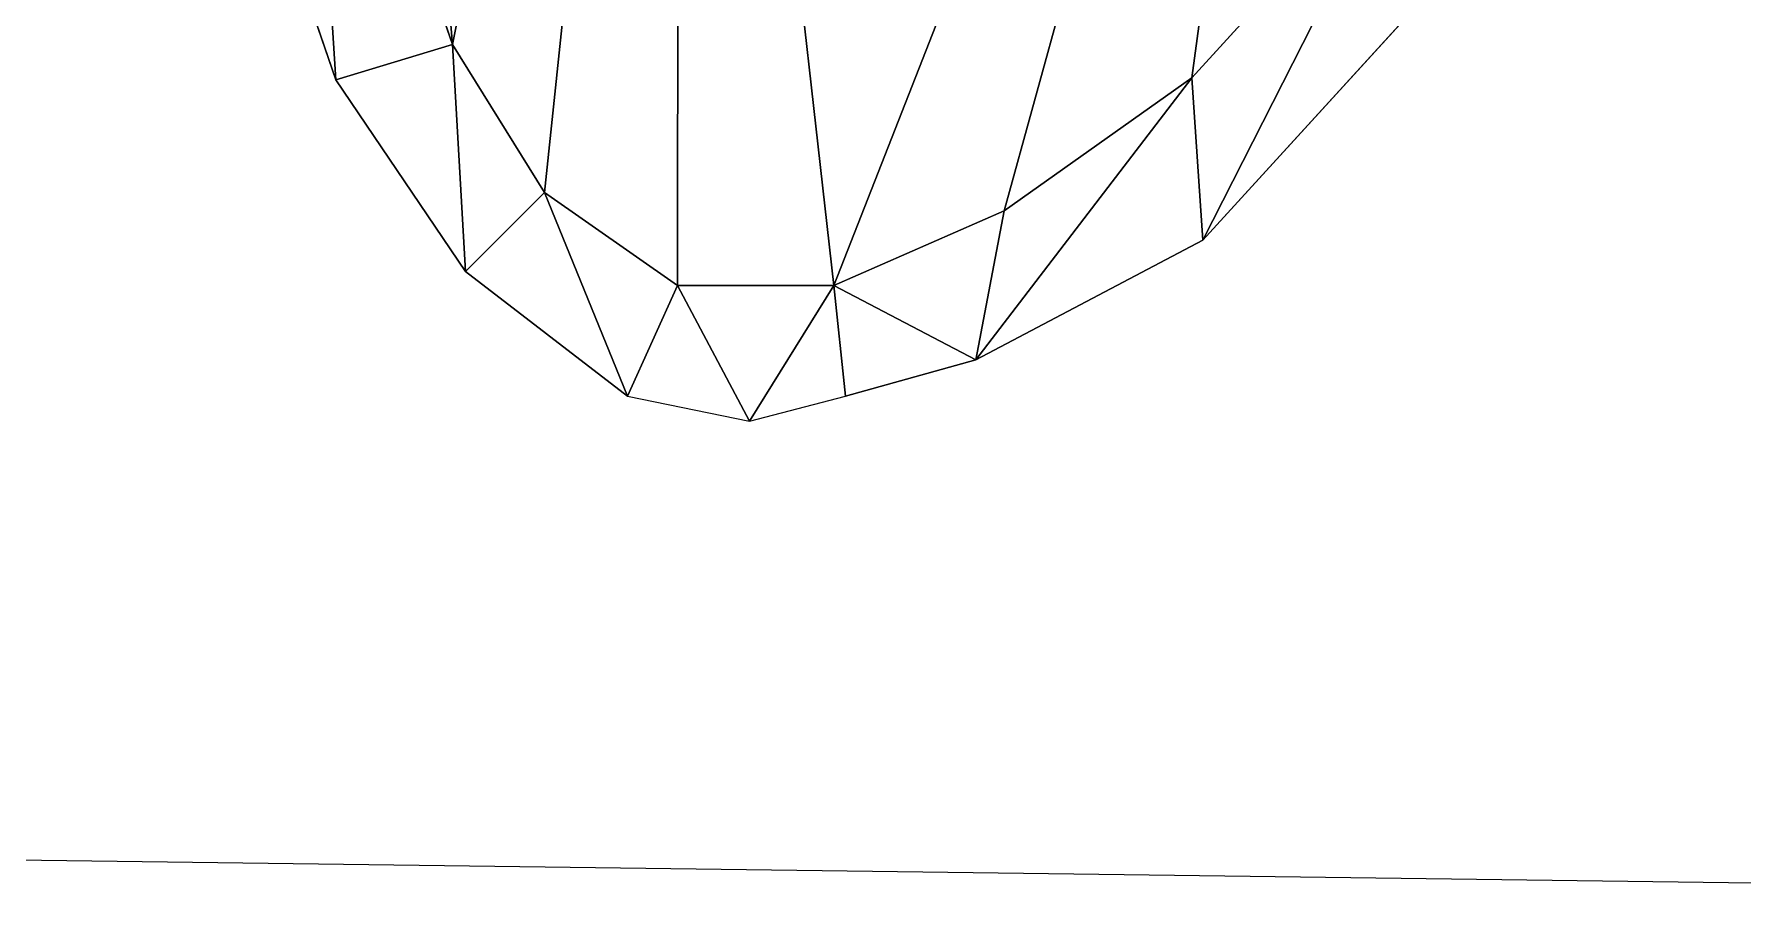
# Model space of a CAD drawing. Header units: inches. Extents: x -9483 to 9461, y -6412 to 6479.
# Drawn here: x -4158 to 2968, y -6412 to -2790 of the extents above; entities that cross this region are included whole.
import ezdxf

# ---------------------------------------------------------------- set-up
doc = ezdxf.new("R2010")
doc.units = ezdxf.units.IN
doc.header["$MEASUREMENT"] = 0
doc.layers.get('0').update_dxf_attribs({"true_color": 0xff5454})
doc.layers.add('Google_Earth_Snapshot', color=7, linetype='Continuous', true_color=0x664400)

# ---------------------------------------------------------------- blocks, each defined once
blk = doc.blocks.new('Group_3')
at = {"color": 251, "true_color": 0x505050}
mesh = blk.add_polyface(dxfattribs=at)
corners = [(9311.1, -6412.4), (-9398.1, 6479.4), (-9483, -6164.2), (9461.4, 6154.8)]
mesh.append_faces([[corners[k] for k in face] for face in [(0, 1, 2), (1, 0, 3)]], dxfattribs={"vtx0": -1, "color": 251})

msp = doc.modelspace()

# ---------------------------------------------------------------- linework, layer by layer
for p, q in [((-2413.6, -2832.8, 125.7), (-3022.6, -1055.2, 125.7)), ((-2899.9, -2981.4), (-3534.9, -1128.3)), ((1550.2, -2007.2, 125.7), (669.9, -2971.7, 125.7)), ((1897.7, -2353.8), (715.2, -3649.3)), ((-2899.9, -2981.4), (-2413.6, -2832.8, 125.7)), ((-2030.3, -3450.8, 125.7), (-2413.6, -2832.8, 125.7)), ((-2413.6, -2832.8, 125.7), (-2359.7, -3780)), ((-2359.7, -3780), (-2899.9, -2981.4)), ((669.9, -2971.7, 125.7), (-112.1, -3526.4, 125.7)), ((715.2, -3649.3), (669.9, -2971.7, 125.7)), ((-2359.7, -3780), (-2030.3, -3450.8, 125.7)), ((-1474.8, -3838.7, 125.7), (-2030.3, -3450.8, 125.7)), ((-1683, -4299.1), (-2030.3, -3450.8, 125.7)), ((-112.1, -3526.4, 125.7), (-822.5, -3838.7, 125.7)), ((-230.9, -4148.5), (-112.1, -3526.4, 125.7)), ((715.2, -3649.3), (-230.9, -4148.5)), ((-1683, -4299.1), (-2359.7, -3780)), ((-1683, -4299.1), (-1474.8, -3838.7, 125.7)), ((-822.5, -3838.7, 125.7), (-1474.8, -3838.7, 125.7)), ((-1474.8, -3838.7, 125.7), (-1175.3, -4403.4)), ((-822.5, -3838.7, 125.7), (-1175.3, -4403.4)), ((-774.9, -4299.1), (-822.5, -3838.7, 125.7)), ((-230.9, -4148.5), (-822.5, -3838.7, 125.7)), ((-230.9, -4148.5), (-774.9, -4299.1)), ((-1683, -4299.1), (-1175.3, -4403.4)), ((-1175.3, -4403.4), (-774.9, -4299.1))]:
    msp.add_line(p, q)
at = {"color": 7, "true_color": 0xf4eeec}
msp.add_line((669.9, -2971.7, 125.7), (-230.9, -4148.5), dxfattribs=at)

# ---------------------------------------------------------------- block references
at = {"layer": 'Google_Earth_Snapshot'}
msp.add_blockref('Group_3', (0, 0), dxfattribs=at)

# ---------------------------------------------------------------- meshes
at = {"color": 97, "true_color": 0x446538}
mesh = msp.add_polyface(dxfattribs=at)
corners = [(-3022.6, -1055.2, 125.7), (-3578.3, 1091.5, 125.7), (-3578.3, 566.5, 125.7), (-3321.9, 1608.6, 125.7), (-2812.5, 1883.9, 125.7), (-2413.6, -2832.8, 125.7), (-1469.2, 1883.9, 125.7), (-2030.3, -3450.8, 125.7), (-1474.8, -3838.7, 125.7), (-822.5, -3838.7, 125.7), (1278.7, 1519.6, 125.7), (-112.1, -3526.4, 125.7), (669.9, -2971.7, 125.7), (1550.2, -2007.2, 125.7), (1672.1, 1274.2, 125.7), (1990.6, -1165.2, 125.7), (2065.4, 1028.8, 125.7), (2372.2, 114.1, 125.7), (2328.8, 576.1, 125.7)]
mesh.append_faces([[corners[k] for k in face] for face in [(0, 1, 2), (16, 17, 18)]], dxfattribs={"vtx0": -1, "color": 97})
mesh.append_faces([[corners[k] for k in face] for face in [(1, 0, 3), (3, 0, 4), (4, 5, 6), (6, 9, 10), (10, 13, 14), (14, 15, 16)]], dxfattribs={"vtx0": -1, "vtx1": -1, "color": 97})
mesh.append_faces([[corners[k] for k in face] for face in [(4, 0, 5), (6, 5, 7), (6, 7, 8), (6, 8, 9), (10, 9, 11), (10, 11, 12), (10, 12, 13), (14, 13, 15), (16, 15, 17)]], dxfattribs={"vtx0": -1, "vtx2": -1, "color": 97})
at = {"color": 7, "true_color": 0xf4eeec}
mesh = msp.add_polyface(dxfattribs=at)
corners = [(-2899.9, -2981.4), (-3022.6, -1055.2, 125.7), (-3534.9, -1128.3), (-2413.6, -2832.8, 125.7)]
mesh.append_faces([[corners[k] for k in face] for face in [(0, 1, 2), (1, 0, 3)]], dxfattribs={"vtx0": -1, "color": 7})
mesh = msp.add_polyface(dxfattribs=at)
corners = [(715.2, -3649.3), (1550.2, -2007.2, 125.7), (669.9, -2971.7, 125.7), (1897.7, -2353.8)]
mesh.append_faces([[corners[k] for k in face] for face in [(0, 1, 2), (1, 0, 3)]], dxfattribs={"vtx0": -1, "color": 7})
mesh = msp.add_polyface(dxfattribs=at)
corners = [(-2359.7, -3780), (-2413.6, -2832.8, 125.7), (-2899.9, -2981.4)]
mesh.append_faces([[corners[k] for k in face] for face in [(0, 1, 2)]], dxfattribs={"color": 7})
mesh = msp.add_polyface(dxfattribs=at)
corners = [(-2030.3, -3450.8, 125.7), (-2413.6, -2832.8, 125.7), (-2359.7, -3780)]
mesh.append_faces([[corners[k] for k in face] for face in [(0, 1, 2)]], dxfattribs={"color": 7})
mesh = msp.add_polyface(dxfattribs=at)
corners = [(715.2, -3649.3), (669.9, -2971.7, 125.7), (-230.9, -4148.5)]
mesh.append_faces([[corners[k] for k in face] for face in [(0, 1, 2)]], dxfattribs={"color": 7})
mesh = msp.add_polyface(dxfattribs=at)
corners = [(669.9, -2971.7, 125.7), (-112.1, -3526.4, 125.7), (-230.9, -4148.5)]
mesh.append_faces([[corners[k] for k in face] for face in [(0, 1, 2)]], dxfattribs={"color": 7})
mesh = msp.add_polyface(dxfattribs=at)
corners = [(-1683, -4299.1), (-2030.3, -3450.8, 125.7), (-2359.7, -3780)]
mesh.append_faces([[corners[k] for k in face] for face in [(0, 1, 2)]], dxfattribs={"color": 7})
mesh = msp.add_polyface(dxfattribs=at)
corners = [(-1474.8, -3838.7, 125.7), (-2030.3, -3450.8, 125.7), (-1683, -4299.1)]
mesh.append_faces([[corners[k] for k in face] for face in [(0, 1, 2)]], dxfattribs={"color": 7})
mesh = msp.add_polyface(dxfattribs=at)
corners = [(-112.1, -3526.4, 125.7), (-822.5, -3838.7, 125.7), (-230.9, -4148.5)]
mesh.append_faces([[corners[k] for k in face] for face in [(0, 1, 2)]], dxfattribs={"color": 7})
mesh = msp.add_polyface(dxfattribs=at)
corners = [(-1175.3, -4403.4), (-1474.8, -3838.7, 125.7), (-1683, -4299.1)]
mesh.append_faces([[corners[k] for k in face] for face in [(0, 1, 2)]], dxfattribs={"color": 7})
mesh = msp.add_polyface(dxfattribs=at)
corners = [(-822.5, -3838.7, 125.7), (-1474.8, -3838.7, 125.7), (-1175.3, -4403.4)]
mesh.append_faces([[corners[k] for k in face] for face in [(0, 1, 2)]], dxfattribs={"color": 7})
mesh = msp.add_polyface(dxfattribs=at)
corners = [(-774.9, -4299.1), (-822.5, -3838.7, 125.7), (-1175.3, -4403.4)]
mesh.append_faces([[corners[k] for k in face] for face in [(0, 1, 2)]], dxfattribs={"color": 7})
mesh = msp.add_polyface(dxfattribs=at)
corners = [(-230.9, -4148.5), (-822.5, -3838.7, 125.7), (-774.9, -4299.1)]
mesh.append_faces([[corners[k] for k in face] for face in [(0, 1, 2)]], dxfattribs={"color": 7})

doc.saveas('drawing.dxf')
